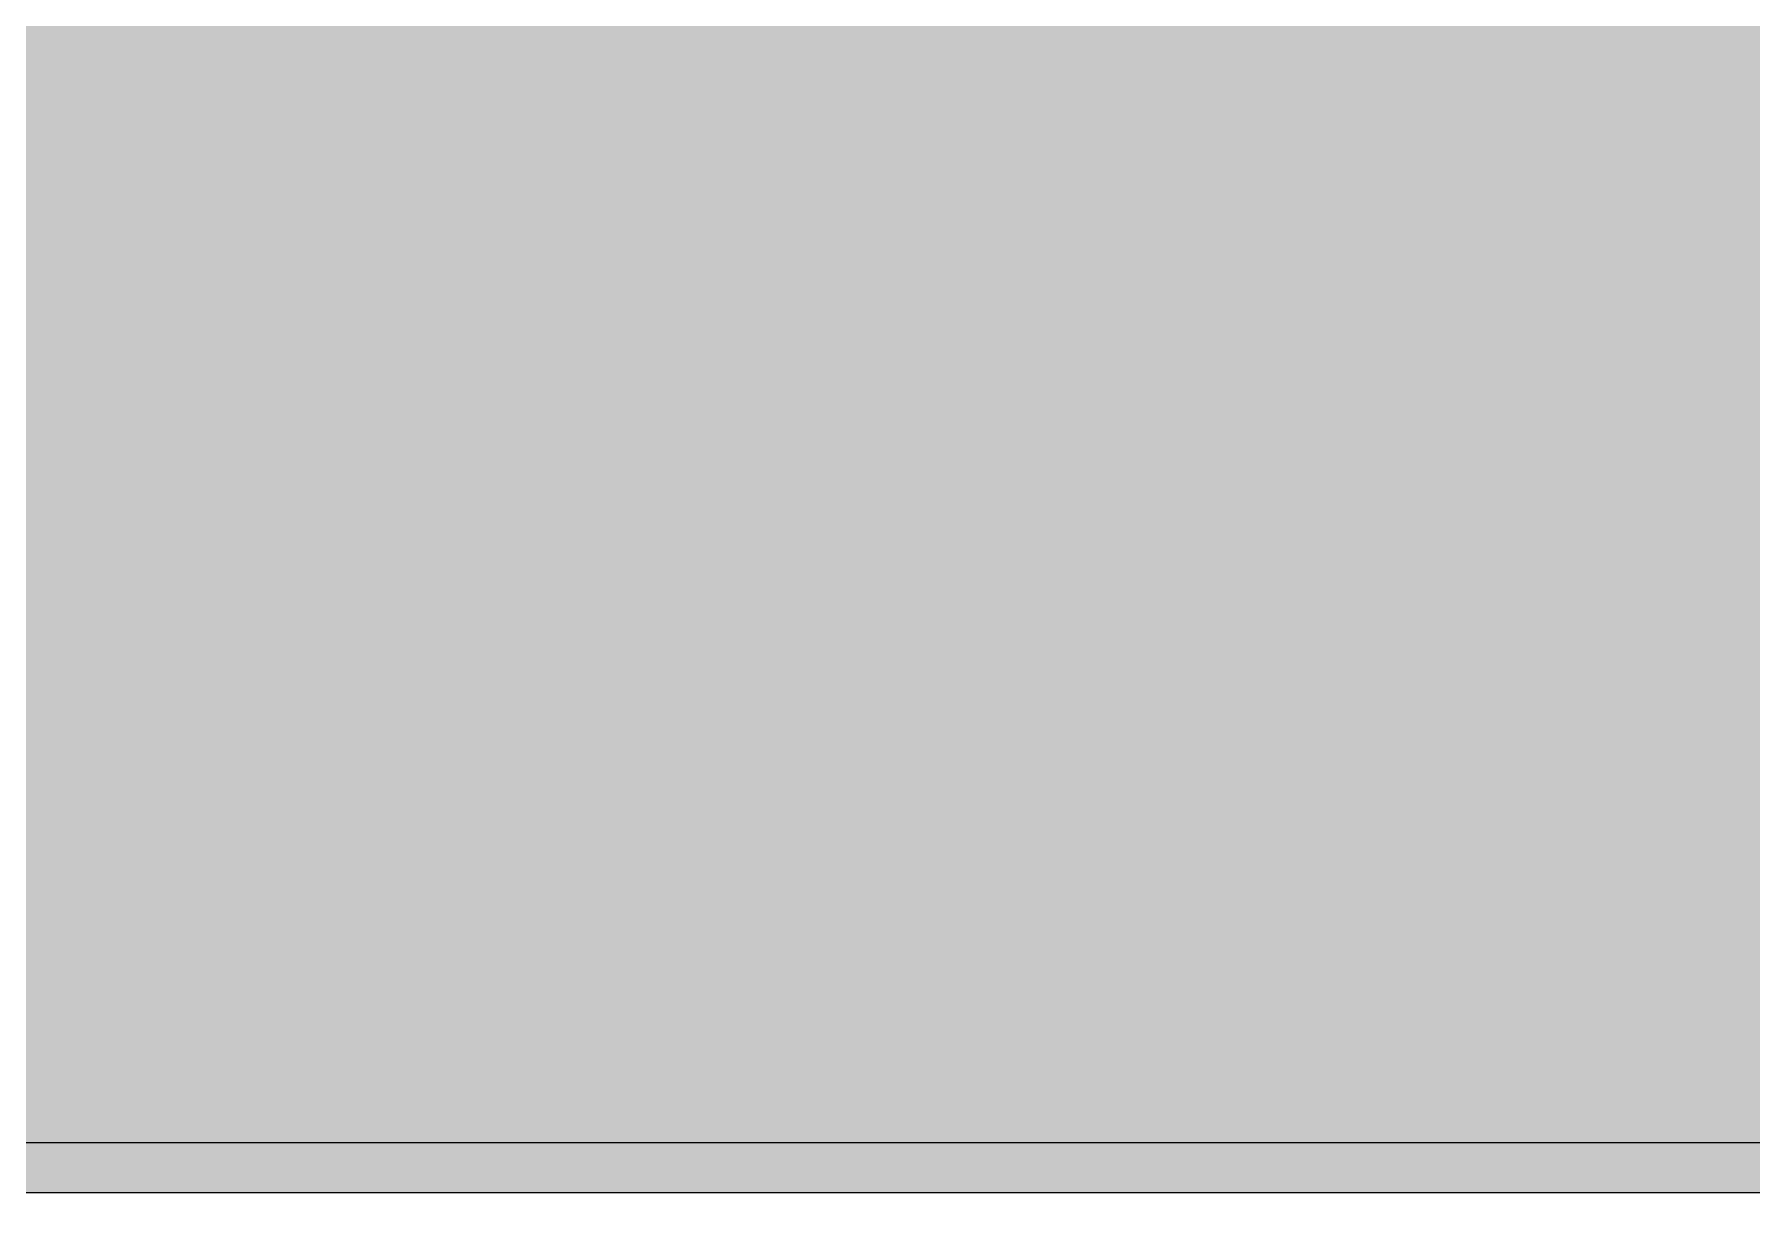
# Model space of a CAD drawing. Header units: millimetres. Extents: x 5121 to 246734, y -48180 to 129206.
# Drawn here: x 94548 to 97947, y 20938 to 23281 of the extents above; entities that cross this region are included whole.
import ezdxf

# ---------------------------------------------------------------- set-up
doc = ezdxf.new("R2010")
doc.units = ezdxf.units.MM
for name, color, linetype, lineweight in [('A-FLOR-PATT', 8, 'Continuous', 9), ('A-WALL', 113, 'Continuous', 9), ('G-IMPT', 8, 'Continuous', 9), ('M-EQPM', 50, 'Continuous', 9)]:
    doc.layers.add(name, color=color, linetype=linetype, lineweight=lineweight)

# ---------------------------------------------------------------- blocks, each defined once
blk = doc.blocks.new('TKTC_NAP THAM BE XLNT_260130 - TKTC_XREF_260130_NAP THAM BE XLNT_dwg-3399784-TKCS_MB TỔNG THỂ TẦNG 1')
at = {"layer": 'G-IMPT', "flags": 128}
blk.add_lwpolyline([(83427.6, 20238.2), (98577.4, 20238.2), (98577.4, 14087.9), (83427.6, 14087.9)], close=True, dxfattribs=at)
blk = doc.blocks.new('TKTC_NAP THAM BE XLNT_260130 - NẮP THĂM BỂ XLNT-2335565-TKCS_MB TỔNG THỂ TẦNG 1')
blk.add_blockref('TKTC_NAP THAM BE XLNT_260130 - TKTC_XREF_260130_NAP THAM BE XLNT_dwg-3399784-TKCS_MB TỔNG THỂ TẦNG 1', (-83427.6, -14087.9))

msp = doc.modelspace()

# ---------------------------------------------------------------- hatches: boundary and pattern name
at = {"layer": 'A-FLOR-PATT'}
h = msp.add_hatch(dxfattribs=at)
h.set_pattern_fill('FP_23', color=256, style=0, pattern_type=2)
h.set_pattern_definition([(0, (236.2, 15.75), (787.4, 787.4), [118.11, -23.622, 31.496, -23.622, -590.55]), (0, (236.2, 15.75), (787.4, 787.4), [-196.85, 118.11, -472.44]), (0, (196.85, 39.4), (787.4, 787.4), [78.74, -59.055, 118.11, -59.055, -472.44]), (0, (196.85, 39.4), (787.4, 787.4), [-314.96, 78.74, -393.7]), (0, (472.44, 354.3), (787.4, 787.4), [98.425, -39.37, 98.425, -551.18]), (0, (78.74, 511.8), (787.4, 787.4), [39.37, -78.74, 39.37, -629.92]), (90, (157.5, 511.8), (-787.4, 787.4), [70.866, -716.534]), (90, (393.7, 39.4), (-787.4, 787.4), [78.74, -708.66]), (90, (590.55, 354.3), (-787.4, 787.4), [78.74, -708.66]), (45, (496.06, 31.5), (0, 787.4002), [78.74, -1034.812]), (135, (291.34, 31.5), (-787.4002, 6e-14), [78.74, -1034.812]), (63.435, (472.44, 35.43), (-0.0007, 787.4), [78.74, -1681.94]), (75.964, (433.07, 39.37), (-0.00383, 787.3999), [78.74, -3167.793]), (75.964, (629.92, 354.33), (-0.00383, 787.3999), [62.992, -3183.541]), (75.964, (173.23, 511.81), (-0.00383, 787.3999), [55.118, -3191.415]), (104.036, (354.33, 39.37), (0.00383, 787.3999), [78.74, -3167.793]), (104.036, (551.18, 354.33), (0.00383, 787.3999), [62.992, -3183.541]), (104.036, (141.73, 511.81), (0.00383, 787.3999), [55.118, -3191.415]), (116.565, (314.96, 35.43), (0.0007, 787.4), [78.74, -1681.939])])
h.paths.add_polyline_path([(89080.9, 20988.2), (116092.6, 20991.1), (116092.6, 24536.9), (111452.6, 24536.9), (111452.6, 24526.9), (111462.6, 24526.9), (111462.6, 23325.3), (107967.6, 23325.3), (107967.6, 24535.2), (106852.6, 24535.2), (106852.6, 24526.9), (103262.6, 24526.9), (103262.6, 23337.4), (103262.6, 23335.3), (103262.6, 23325.3), (99767.6, 23325.3), (99767.6, 23335.3), (99767.6, 23337.4), (99767.6, 24526.1), (95062.6, 24526.1), (95062.6, 24536.1), (95052.6, 24536.9), (95052.6, 23327.4), (86277.6, 23327.4), (86277.6, 23337.4), (86267.6, 23337.4), (86267.6, 24526.9), (83752.6, 24526.9), (83752.6, 20988.2), (84142.1, 20988.2)])
h.paths.add_polyline_path([(95052.6, 23332.4), (95052.6, 24521.1), (95062.6, 24521.1), (95062.6, 23332.4)])

# ---------------------------------------------------------------- linework, layer by layer
at = {"layer": 'A-WALL'}
msp.add_line((83752.6, 20988.2), (116092.6, 20988.2), dxfattribs=at)

# ---------------------------------------------------------------- block references
at = {"layer": 'M-EQPM'}
msp.add_blockref('TKTC_NAP THAM BE XLNT_260130 - NẮP THĂM BỂ XLNT-2335565-TKCS_MB TỔNG THỂ TẦNG 1', (86182.6, 14936.6), dxfattribs=at)

doc.saveas('drawing.dxf')
